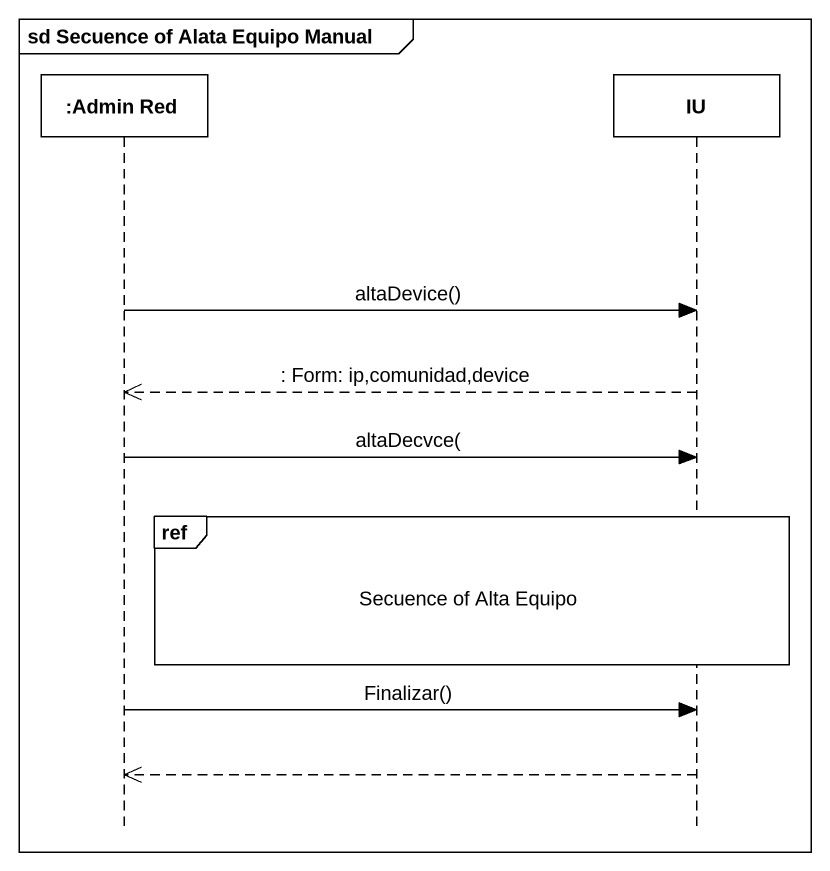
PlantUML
@startuml
mainframe sd Secuence of Alata Equipo Manual
hide footbox
participant ":Admin Red" as Admin_Red
participant IU

Admin_Red -> IU : altaDevice()
IU -->> Admin_Red : : Form: ip,comunidad,device
Admin_Red -> IU : altaDecvce(
ref over IU : Secuence of Alta Equipo
Admin_Red -> IU : Finalizar()
IU -->> Admin_Red
@enduml
